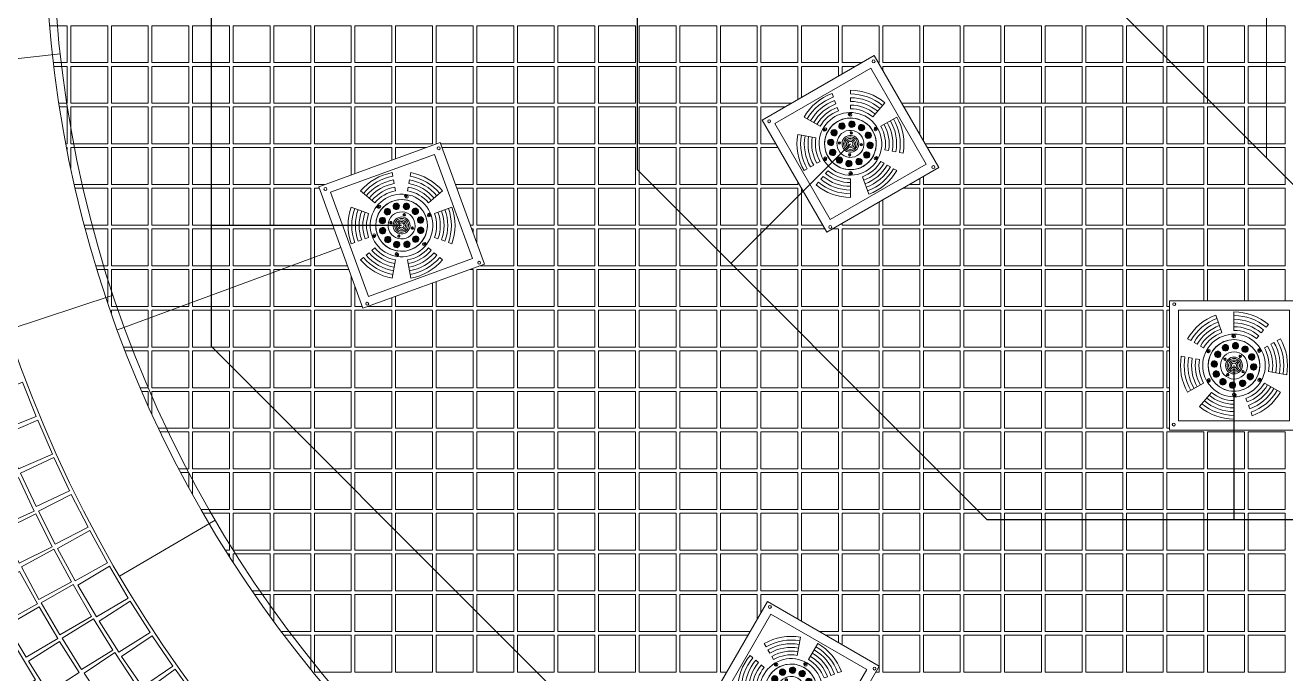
# Model space of a CAD drawing. Header units: millimetres. Extents: x -225363 to 347188, y -782467 to 813415.
# Drawn here: x 15672 to 19087, y 13664 to 15420 of the extents above; entities that cross this region are included whole.
import ezdxf

# ---------------------------------------------------------------- set-up
doc = ezdxf.new("R2010")
doc.units = ezdxf.units.MM
doc.set_wipeout_variables(frame=1)
doc.layers.add('0.04 Thu tràn', color=6, linetype='Continuous', lineweight=0)
doc.layers.add('Xref SCN', color=8, linetype='Continuous', lineweight=0)
doc.layers.add('0.06 Trả nước', color=3, linetype='Continuous')

# ---------------------------------------------------------------- blocks, each defined once
blk = doc.blocks.new('*U32')
at = {"layer": 'Xref SCN'}
blk.add_lwpolyline([(0, -150), (0, 150)], dxfattribs=at)
blk = doc.blocks.new('*U33')
at = {"layer": 'Xref SCN', "lineweight": -2}
for p, rotation in [((65524.4, 1802.5), 96), ((65670, 1117.4), 108), ((65954.8, 477.6), 120)]:
    blk.add_blockref('*U32', p, dxfattribs=dict(at, rotation=rotation))
blk = doc.blocks.new('A$C799b0ee6')
at = {"layer": 'Xref SCN', "ltscale": 3}
for points in [[(12.3, 2920), (60, 2920), (60, 2820), (22.6, 2820)], [(23.9, 2810), (60, 2810), (60, 2710), (37.7, 2710)], [(39.3, 2700), (60, 2700), (60, 2600), (56.8, 2600)], [(58.7, 2590), (60, 2590), (60, 2583.2)], [(70, 2534.3), (70, 2590), (170, 2590), (170, 2490), (79.8, 2490)], [(82.1, 2480), (170, 2480), (170, 2380), (106.8, 2380)], [(109.5, 2370), (170, 2370), (170, 2270), (138.1, 2270)], [(141.2, 2260), (170, 2260), (170, 2170.9)], [(180, 2141.9), (180, 2150), (280, 2150), (280, 2050), (213.8, 2050)], [(217.7, 2040), (280, 2040), (280, 1940), (258.5, 1940)], [(262.8, 1930), (280, 1930), (280, 1891)], [(290, 1868.9), (290, 1930), (390, 1930), (390, 1830), (308.1, 1830)], [(312.9, 1820), (390, 1820), (390, 1720), (362.8, 1720)], [(368.1, 1710), (390, 1710), (390, 1669)], [(400, 1650.8), (400, 1710), (500, 1710), (500, 1610), (423, 1610)], [(428.7, 1600), (500, 1600), (500, 1500), (488.9, 1500)], [(495.2, 1490), (500, 1490), (500, 1482.4)], [(510, 1466.8), (510, 1490), (610, 1490), (610, 1390), (561.1, 1390)], [(568, 1380), (610, 1380), (610, 1320.7)], [(620, 1307), (620, 1380), (720, 1380), (720, 1280), (640, 1280)], [(647.5, 1270), (720, 1270), (720, 1177.7)]]:
    blk.add_lwpolyline(points, dxfattribs=at)
for points in [[(70, 2920), (170, 2920), (170, 2820), (70, 2820)], [(180, 2920), (280, 2920), (280, 2820), (180, 2820)], [(290, 2920), (390, 2920), (390, 2820), (290, 2820)], [(400, 2920), (500, 2920), (500, 2820), (400, 2820)], [(510, 2920), (610, 2920), (610, 2820), (510, 2820)], [(620, 2920), (720, 2920), (720, 2820), (620, 2820)], [(730, 2920), (830, 2920), (830, 2820), (730, 2820)], [(840, 2920), (940, 2920), (940, 2820), (840, 2820)], [(950, 2920), (1050, 2920), (1050, 2820), (950, 2820)], [(1060, 2920), (1160, 2920), (1160, 2820), (1060, 2820)], [(1170, 2920), (1270, 2920), (1270, 2820), (1170, 2820)], [(1280, 2920), (1380, 2920), (1380, 2820), (1280, 2820)], [(1390, 2920), (1490, 2920), (1490, 2820), (1390, 2820)], [(1500, 2920), (1600, 2920), (1600, 2820), (1500, 2820)], [(1610, 2920), (1710, 2920), (1710, 2820), (1610, 2820)], [(1720, 2920), (1820, 2920), (1820, 2820), (1720, 2820)], [(1830, 2920), (1930, 2920), (1930, 2820), (1830, 2820)], [(1940, 2920), (2040, 2920), (2040, 2820), (1940, 2820)], [(2050, 2920), (2150, 2920), (2150, 2820), (2050, 2820)], [(2160, 2920), (2260, 2920), (2260, 2820), (2160, 2820)], [(2270, 2920), (2370, 2920), (2370, 2820), (2270, 2820)], [(2380, 2920), (2480, 2920), (2480, 2820), (2380, 2820)], [(2490, 2920), (2590, 2920), (2590, 2820), (2490, 2820)], [(2600, 2920), (2700, 2920), (2700, 2820), (2600, 2820)], [(2710, 2920), (2810, 2920), (2810, 2820), (2710, 2820)], [(2820, 2920), (2920, 2920), (2920, 2820), (2820, 2820)], [(2930, 2920), (3030, 2920), (3030, 2820), (2930, 2820)], [(3040, 2920), (3140, 2920), (3140, 2820), (3040, 2820)], [(3150, 2920), (3250, 2920), (3250, 2820), (3150, 2820)], [(3260, 2920), (3360, 2920), (3360, 2820), (3260, 2820)], [(70, 2810), (170, 2810), (170, 2710), (70, 2710)], [(180, 2810), (280, 2810), (280, 2710), (180, 2710)], [(290, 2810), (390, 2810), (390, 2710), (290, 2710)], [(400, 2810), (500, 2810), (500, 2710), (400, 2710)], [(510, 2810), (610, 2810), (610, 2710), (510, 2710)], [(620, 2810), (720, 2810), (720, 2710), (620, 2710)], [(730, 2810), (830, 2810), (830, 2710), (730, 2710)], [(840, 2810), (940, 2810), (940, 2710), (840, 2710)], [(950, 2810), (1050, 2810), (1050, 2710), (950, 2710)], [(1060, 2810), (1160, 2810), (1160, 2710), (1060, 2710)], [(1170, 2810), (1270, 2810), (1270, 2710), (1170, 2710)], [(1280, 2810), (1380, 2810), (1380, 2710), (1280, 2710)], [(1390, 2810), (1490, 2810), (1490, 2710), (1390, 2710)], [(1500, 2810), (1600, 2810), (1600, 2710), (1500, 2710)], [(1610, 2810), (1710, 2810), (1710, 2710), (1610, 2710)], [(1720, 2810), (1820, 2810), (1820, 2710), (1720, 2710)], [(1830, 2810), (1930, 2810), (1930, 2710), (1830, 2710)], [(1940, 2810), (2040, 2810), (2040, 2710), (1940, 2710)], [(2050, 2810), (2150, 2810), (2150, 2710), (2050, 2710)], [(2160, 2810), (2260, 2810), (2260, 2710), (2160, 2710)], [(2270, 2810), (2370, 2810), (2370, 2710), (2270, 2710)], [(2380, 2810), (2480, 2810), (2480, 2710), (2380, 2710)], [(2490, 2810), (2590, 2810), (2590, 2710), (2490, 2710)], [(2600, 2810), (2700, 2810), (2700, 2710), (2600, 2710)], [(2710, 2810), (2810, 2810), (2810, 2710), (2710, 2710)], [(2820, 2810), (2920, 2810), (2920, 2710), (2820, 2710)], [(2930, 2810), (3030, 2810), (3030, 2710), (2930, 2710)], [(3040, 2810), (3140, 2810), (3140, 2710), (3040, 2710)], [(3150, 2810), (3250, 2810), (3250, 2710), (3150, 2710)], [(3260, 2810), (3360, 2810), (3360, 2710), (3260, 2710)], [(70, 2700), (170, 2700), (170, 2600), (70, 2600)], [(180, 2700), (280, 2700), (280, 2600), (180, 2600)], [(290, 2700), (390, 2700), (390, 2600), (290, 2600)], [(400, 2700), (500, 2700), (500, 2600), (400, 2600)], [(510, 2700), (610, 2700), (610, 2600), (510, 2600)], [(620, 2700), (720, 2700), (720, 2600), (620, 2600)], [(730, 2700), (830, 2700), (830, 2600), (730, 2600)], [(840, 2700), (940, 2700), (940, 2600), (840, 2600)], [(950, 2700), (1050, 2700), (1050, 2600), (950, 2600)], [(1060, 2700), (1160, 2700), (1160, 2600), (1060, 2600)], [(1170, 2700), (1270, 2700), (1270, 2600), (1170, 2600)], [(1280, 2700), (1380, 2700), (1380, 2600), (1280, 2600)], [(1390, 2700), (1490, 2700), (1490, 2600), (1390, 2600)], [(1500, 2700), (1600, 2700), (1600, 2600), (1500, 2600)], [(1610, 2700), (1710, 2700), (1710, 2600), (1610, 2600)], [(1720, 2700), (1820, 2700), (1820, 2600), (1720, 2600)], [(1830, 2700), (1930, 2700), (1930, 2600), (1830, 2600)], [(1940, 2700), (2040, 2700), (2040, 2600), (1940, 2600)], [(2050, 2700), (2150, 2700), (2150, 2600), (2050, 2600)], [(2160, 2700), (2260, 2700), (2260, 2600), (2160, 2600)], [(2270, 2700), (2370, 2700), (2370, 2600), (2270, 2600)], [(2380, 2700), (2480, 2700), (2480, 2600), (2380, 2600)], [(2490, 2700), (2590, 2700), (2590, 2600), (2490, 2600)], [(2600, 2700), (2700, 2700), (2700, 2600), (2600, 2600)], [(2710, 2700), (2810, 2700), (2810, 2600), (2710, 2600)], [(2820, 2700), (2920, 2700), (2920, 2600), (2820, 2600)], [(2930, 2700), (3030, 2700), (3030, 2600), (2930, 2600)], [(3040, 2700), (3140, 2700), (3140, 2600), (3040, 2600)], [(3150, 2700), (3250, 2700), (3250, 2600), (3150, 2600)], [(3260, 2700), (3360, 2700), (3360, 2600), (3260, 2600)], [(180, 2590), (280, 2590), (280, 2490), (180, 2490)], [(290, 2590), (390, 2590), (390, 2490), (290, 2490)], [(400, 2590), (500, 2590), (500, 2490), (400, 2490)], [(510, 2590), (610, 2590), (610, 2490), (510, 2490)], [(620, 2590), (720, 2590), (720, 2490), (620, 2490)], [(730, 2590), (830, 2590), (830, 2490), (730, 2490)], [(840, 2590), (940, 2590), (940, 2490), (840, 2490)], [(950, 2590), (1050, 2590), (1050, 2490), (950, 2490)], [(1060, 2590), (1160, 2590), (1160, 2490), (1060, 2490)], [(1170, 2590), (1270, 2590), (1270, 2490), (1170, 2490)], [(1280, 2590), (1380, 2590), (1380, 2490), (1280, 2490)], [(1390, 2590), (1490, 2590), (1490, 2490), (1390, 2490)], [(1500, 2590), (1600, 2590), (1600, 2490), (1500, 2490)], [(1610, 2590), (1710, 2590), (1710, 2490), (1610, 2490)], [(1720, 2590), (1820, 2590), (1820, 2490), (1720, 2490)], [(1830, 2590), (1930, 2590), (1930, 2490), (1830, 2490)], [(1940, 2590), (2040, 2590), (2040, 2490), (1940, 2490)], [(2050, 2590), (2150, 2590), (2150, 2490), (2050, 2490)], [(2160, 2590), (2260, 2590), (2260, 2490), (2160, 2490)], [(2270, 2590), (2370, 2590), (2370, 2490), (2270, 2490)], [(2380, 2590), (2480, 2590), (2480, 2490), (2380, 2490)], [(2490, 2590), (2590, 2590), (2590, 2490), (2490, 2490)], [(2600, 2590), (2700, 2590), (2700, 2490), (2600, 2490)], [(2710, 2590), (2810, 2590), (2810, 2490), (2710, 2490)], [(2820, 2590), (2920, 2590), (2920, 2490), (2820, 2490)], [(2930, 2590), (3030, 2590), (3030, 2490), (2930, 2490)], [(3040, 2590), (3140, 2590), (3140, 2490), (3040, 2490)], [(3150, 2590), (3250, 2590), (3250, 2490), (3150, 2490)], [(3260, 2590), (3360, 2590), (3360, 2490), (3260, 2490)], [(180, 2480), (280, 2480), (280, 2380), (180, 2380)], [(290, 2480), (390, 2480), (390, 2380), (290, 2380)], [(400, 2480), (500, 2480), (500, 2380), (400, 2380)], [(510, 2480), (610, 2480), (610, 2380), (510, 2380)], [(620, 2480), (720, 2480), (720, 2380), (620, 2380)], [(730, 2480), (830, 2480), (830, 2380), (730, 2380)], [(840, 2480), (940, 2480), (940, 2380), (840, 2380)], [(950, 2480), (1050, 2480), (1050, 2380), (950, 2380)], [(1060, 2480), (1160, 2480), (1160, 2380), (1060, 2380)], [(1170, 2480), (1270, 2480), (1270, 2380), (1170, 2380)], [(1280, 2480), (1380, 2480), (1380, 2380), (1280, 2380)], [(1390, 2480), (1490, 2480), (1490, 2380), (1390, 2380)], [(1500, 2480), (1600, 2480), (1600, 2380), (1500, 2380)], [(1610, 2480), (1710, 2480), (1710, 2380), (1610, 2380)], [(1720, 2480), (1820, 2480), (1820, 2380), (1720, 2380)], [(1830, 2480), (1930, 2480), (1930, 2380), (1830, 2380)], [(1940, 2480), (2040, 2480), (2040, 2380), (1940, 2380)], [(2050, 2480), (2150, 2480), (2150, 2380), (2050, 2380)], [(2160, 2480), (2260, 2480), (2260, 2380), (2160, 2380)], [(2270, 2480), (2370, 2480), (2370, 2380), (2270, 2380)], [(2380, 2480), (2480, 2480), (2480, 2380), (2380, 2380)], [(2490, 2480), (2590, 2480), (2590, 2380), (2490, 2380)], [(2600, 2480), (2700, 2480), (2700, 2380), (2600, 2380)], [(2710, 2480), (2810, 2480), (2810, 2380), (2710, 2380)], [(2820, 2480), (2920, 2480), (2920, 2380), (2820, 2380)], [(2930, 2480), (3030, 2480), (3030, 2380), (2930, 2380)], [(3040, 2480), (3140, 2480), (3140, 2380), (3040, 2380)], [(3150, 2480), (3250, 2480), (3250, 2380), (3150, 2380)], [(3260, 2480), (3360, 2480), (3360, 2380), (3260, 2380)], [(180, 2370), (280, 2370), (280, 2270), (180, 2270)], [(290, 2370), (390, 2370), (390, 2270), (290, 2270)], [(400, 2370), (500, 2370), (500, 2270), (400, 2270)], [(510, 2370), (610, 2370), (610, 2270), (510, 2270)], [(620, 2370), (720, 2370), (720, 2270), (620, 2270)], [(730, 2370), (830, 2370), (830, 2270), (730, 2270)], [(840, 2370), (940, 2370), (940, 2270), (840, 2270)], [(950, 2370), (1050, 2370), (1050, 2270), (950, 2270)], [(1060, 2370), (1160, 2370), (1160, 2270), (1060, 2270)], [(1170, 2370), (1270, 2370), (1270, 2270), (1170, 2270)], [(1280, 2370), (1380, 2370), (1380, 2270), (1280, 2270)], [(1390, 2370), (1490, 2370), (1490, 2270), (1390, 2270)], [(1500, 2370), (1600, 2370), (1600, 2270), (1500, 2270)], [(1610, 2370), (1710, 2370), (1710, 2270), (1610, 2270)], [(1720, 2370), (1820, 2370), (1820, 2270), (1720, 2270)], [(1830, 2370), (1930, 2370), (1930, 2270), (1830, 2270)], [(1940, 2370), (2040, 2370), (2040, 2270), (1940, 2270)], [(2050, 2370), (2150, 2370), (2150, 2270), (2050, 2270)], [(2160, 2370), (2260, 2370), (2260, 2270), (2160, 2270)], [(2270, 2370), (2370, 2370), (2370, 2270), (2270, 2270)], [(2380, 2370), (2480, 2370), (2480, 2270), (2380, 2270)], [(2490, 2370), (2590, 2370), (2590, 2270), (2490, 2270)], [(2600, 2370), (2700, 2370), (2700, 2270), (2600, 2270)], [(2710, 2370), (2810, 2370), (2810, 2270), (2710, 2270)], [(2820, 2370), (2920, 2370), (2920, 2270), (2820, 2270)], [(2930, 2370), (3030, 2370), (3030, 2270), (2930, 2270)], [(3040, 2370), (3140, 2370), (3140, 2270), (3040, 2270)], [(3150, 2370), (3250, 2370), (3250, 2270), (3150, 2270)], [(3260, 2370), (3360, 2370), (3360, 2270), (3260, 2270)], [(180, 2260), (280, 2260), (280, 2160), (180, 2160)], [(290, 2260), (390, 2260), (390, 2160), (290, 2160)], [(400, 2260), (500, 2260), (500, 2160), (400, 2160)], [(510, 2260), (610, 2260), (610, 2160), (510, 2160)], [(620, 2260), (720, 2260), (720, 2160), (620, 2160)], [(730, 2260), (830, 2260), (830, 2160), (730, 2160)], [(840, 2260), (940, 2260), (940, 2160), (840, 2160)], [(950, 2260), (1050, 2260), (1050, 2160), (950, 2160)], [(1060, 2260), (1160, 2260), (1160, 2160), (1060, 2160)], [(1170, 2260), (1270, 2260), (1270, 2160), (1170, 2160)], [(1280, 2260), (1380, 2260), (1380, 2160), (1280, 2160)], [(1390, 2260), (1490, 2260), (1490, 2160), (1390, 2160)], [(1500, 2260), (1600, 2260), (1600, 2160), (1500, 2160)], [(1610, 2260), (1710, 2260), (1710, 2160), (1610, 2160)], [(1720, 2260), (1820, 2260), (1820, 2160), (1720, 2160)], [(1830, 2260), (1930, 2260), (1930, 2160), (1830, 2160)], [(1940, 2260), (2040, 2260), (2040, 2160), (1940, 2160)], [(2050, 2260), (2150, 2260), (2150, 2160), (2050, 2160)], [(2160, 2260), (2260, 2260), (2260, 2160), (2160, 2160)], [(2270, 2260), (2370, 2260), (2370, 2160), (2270, 2160)], [(2380, 2260), (2480, 2260), (2480, 2160), (2380, 2160)], [(2490, 2260), (2590, 2260), (2590, 2160), (2490, 2160)], [(2600, 2260), (2700, 2260), (2700, 2160), (2600, 2160)], [(2710, 2260), (2810, 2260), (2810, 2160), (2710, 2160)], [(2820, 2260), (2920, 2260), (2920, 2160), (2820, 2160)], [(2930, 2260), (3030, 2260), (3030, 2160), (2930, 2160)], [(3040, 2260), (3140, 2260), (3140, 2160), (3040, 2160)], [(3150, 2260), (3250, 2260), (3250, 2160), (3150, 2160)], [(3260, 2260), (3360, 2260), (3360, 2160), (3260, 2160)], [(290, 2150), (390, 2150), (390, 2050), (290, 2050)], [(400, 2150), (500, 2150), (500, 2050), (400, 2050)], [(510, 2150), (610, 2150), (610, 2050), (510, 2050)], [(620, 2150), (720, 2150), (720, 2050), (620, 2050)], [(730, 2150), (830, 2150), (830, 2050), (730, 2050)], [(840, 2150), (940, 2150), (940, 2050), (840, 2050)], [(950, 2150), (1050, 2150), (1050, 2050), (950, 2050)], [(1060, 2150), (1160, 2150), (1160, 2050), (1060, 2050)], [(1170, 2150), (1270, 2150), (1270, 2050), (1170, 2050)], [(1280, 2150), (1380, 2150), (1380, 2050), (1280, 2050)], [(1390, 2150), (1490, 2150), (1490, 2050), (1390, 2050)], [(1500, 2150), (1600, 2150), (1600, 2050), (1500, 2050)], [(1610, 2150), (1710, 2150), (1710, 2050), (1610, 2050)], [(1720, 2150), (1820, 2150), (1820, 2050), (1720, 2050)], [(1830, 2150), (1930, 2150), (1930, 2050), (1830, 2050)], [(1940, 2150), (2040, 2150), (2040, 2050), (1940, 2050)], [(2050, 2150), (2150, 2150), (2150, 2050), (2050, 2050)], [(2160, 2150), (2260, 2150), (2260, 2050), (2160, 2050)], [(2270, 2150), (2370, 2150), (2370, 2050), (2270, 2050)], [(2380, 2150), (2480, 2150), (2480, 2050), (2380, 2050)], [(2490, 2150), (2590, 2150), (2590, 2050), (2490, 2050)], [(2600, 2150), (2700, 2150), (2700, 2050), (2600, 2050)], [(2710, 2150), (2810, 2150), (2810, 2050), (2710, 2050)], [(2820, 2150), (2920, 2150), (2920, 2050), (2820, 2050)], [(2930, 2150), (3030, 2150), (3030, 2050), (2930, 2050)], [(3040, 2150), (3140, 2150), (3140, 2050), (3040, 2050)], [(3150, 2150), (3250, 2150), (3250, 2050), (3150, 2050)], [(3260, 2150), (3360, 2150), (3360, 2050), (3260, 2050)], [(290, 2040), (390, 2040), (390, 1940), (290, 1940)], [(400, 2040), (500, 2040), (500, 1940), (400, 1940)], [(510, 2040), (610, 2040), (610, 1940), (510, 1940)], [(620, 2040), (720, 2040), (720, 1940), (620, 1940)], [(730, 2040), (830, 2040), (830, 1940), (730, 1940)], [(840, 2040), (940, 2040), (940, 1940), (840, 1940)], [(950, 2040), (1050, 2040), (1050, 1940), (950, 1940)], [(1060, 2040), (1160, 2040), (1160, 1940), (1060, 1940)], [(1170, 2040), (1270, 2040), (1270, 1940), (1170, 1940)], [(1280, 2040), (1380, 2040), (1380, 1940), (1280, 1940)], [(1390, 2040), (1490, 2040), (1490, 1940), (1390, 1940)], [(1500, 2040), (1600, 2040), (1600, 1940), (1500, 1940)], [(1610, 2040), (1710, 2040), (1710, 1940), (1610, 1940)], [(1720, 2040), (1820, 2040), (1820, 1940), (1720, 1940)], [(1830, 2040), (1930, 2040), (1930, 1940), (1830, 1940)], [(1940, 2040), (2040, 2040), (2040, 1940), (1940, 1940)], [(2050, 2040), (2150, 2040), (2150, 1940), (2050, 1940)], [(2160, 2040), (2260, 2040), (2260, 1940), (2160, 1940)], [(2270, 2040), (2370, 2040), (2370, 1940), (2270, 1940)], [(2380, 2040), (2480, 2040), (2480, 1940), (2380, 1940)], [(2490, 2040), (2590, 2040), (2590, 1940), (2490, 1940)], [(2600, 2040), (2700, 2040), (2700, 1940), (2600, 1940)], [(2710, 2040), (2810, 2040), (2810, 1940), (2710, 1940)], [(2820, 2040), (2920, 2040), (2920, 1940), (2820, 1940)], [(2930, 2040), (3030, 2040), (3030, 1940), (2930, 1940)], [(3040, 2040), (3140, 2040), (3140, 1940), (3040, 1940)], [(3150, 2040), (3250, 2040), (3250, 1940), (3150, 1940)], [(3260, 2040), (3360, 2040), (3360, 1940), (3260, 1940)], [(400, 1930), (500, 1930), (500, 1830), (400, 1830)], [(510, 1930), (610, 1930), (610, 1830), (510, 1830)], [(620, 1930), (720, 1930), (720, 1830), (620, 1830)], [(730, 1930), (830, 1930), (830, 1830), (730, 1830)], [(840, 1930), (940, 1930), (940, 1830), (840, 1830)], [(950, 1930), (1050, 1930), (1050, 1830), (950, 1830)], [(1060, 1930), (1160, 1930), (1160, 1830), (1060, 1830)], [(1170, 1930), (1270, 1930), (1270, 1830), (1170, 1830)], [(1280, 1930), (1380, 1930), (1380, 1830), (1280, 1830)], [(1390, 1930), (1490, 1930), (1490, 1830), (1390, 1830)], [(1500, 1930), (1600, 1930), (1600, 1830), (1500, 1830)], [(1610, 1930), (1710, 1930), (1710, 1830), (1610, 1830)], [(1720, 1930), (1820, 1930), (1820, 1830), (1720, 1830)], [(1830, 1930), (1930, 1930), (1930, 1830), (1830, 1830)], [(1940, 1930), (2040, 1930), (2040, 1830), (1940, 1830)], [(2050, 1930), (2150, 1930), (2150, 1830), (2050, 1830)], [(2160, 1930), (2260, 1930), (2260, 1830), (2160, 1830)], [(2270, 1930), (2370, 1930), (2370, 1830), (2270, 1830)], [(2380, 1930), (2480, 1930), (2480, 1830), (2380, 1830)], [(2490, 1930), (2590, 1930), (2590, 1830), (2490, 1830)], [(2600, 1930), (2700, 1930), (2700, 1830), (2600, 1830)], [(2710, 1930), (2810, 1930), (2810, 1830), (2710, 1830)], [(2820, 1930), (2920, 1930), (2920, 1830), (2820, 1830)], [(2930, 1930), (3030, 1930), (3030, 1830), (2930, 1830)], [(3040, 1930), (3140, 1930), (3140, 1830), (3040, 1830)], [(3150, 1930), (3250, 1930), (3250, 1830), (3150, 1830)], [(3260, 1930), (3360, 1930), (3360, 1830), (3260, 1830)], [(400, 1820), (500, 1820), (500, 1720), (400, 1720)], [(510, 1820), (610, 1820), (610, 1720), (510, 1720)], [(620, 1820), (720, 1820), (720, 1720), (620, 1720)], [(730, 1820), (830, 1820), (830, 1720), (730, 1720)], [(840, 1820), (940, 1820), (940, 1720), (840, 1720)], [(950, 1820), (1050, 1820), (1050, 1720), (950, 1720)], [(1060, 1820), (1160, 1820), (1160, 1720), (1060, 1720)], [(1170, 1820), (1270, 1820), (1270, 1720), (1170, 1720)], [(1280, 1820), (1380, 1820), (1380, 1720), (1280, 1720)], [(1390, 1820), (1490, 1820), (1490, 1720), (1390, 1720)], [(1500, 1820), (1600, 1820), (1600, 1720), (1500, 1720)], [(1610, 1820), (1710, 1820), (1710, 1720), (1610, 1720)], [(1720, 1820), (1820, 1820), (1820, 1720), (1720, 1720)], [(1830, 1820), (1930, 1820), (1930, 1720), (1830, 1720)], [(1940, 1820), (2040, 1820), (2040, 1720), (1940, 1720)], [(2050, 1820), (2150, 1820), (2150, 1720), (2050, 1720)], [(2160, 1820), (2260, 1820), (2260, 1720), (2160, 1720)], [(2270, 1820), (2370, 1820), (2370, 1720), (2270, 1720)], [(2380, 1820), (2480, 1820), (2480, 1720), (2380, 1720)], [(2490, 1820), (2590, 1820), (2590, 1720), (2490, 1720)], [(2600, 1820), (2700, 1820), (2700, 1720), (2600, 1720)], [(2710, 1820), (2810, 1820), (2810, 1720), (2710, 1720)], [(2820, 1820), (2920, 1820), (2920, 1720), (2820, 1720)], [(2930, 1820), (3030, 1820), (3030, 1720), (2930, 1720)], [(3040, 1820), (3140, 1820), (3140, 1720), (3040, 1720)], [(3150, 1820), (3250, 1820), (3250, 1720), (3150, 1720)], [(3260, 1820), (3360, 1820), (3360, 1720), (3260, 1720)], [(510, 1710), (610, 1710), (610, 1610), (510, 1610)], [(620, 1710), (720, 1710), (720, 1610), (620, 1610)], [(730, 1710), (830, 1710), (830, 1610), (730, 1610)], [(840, 1710), (940, 1710), (940, 1610), (840, 1610)], [(950, 1710), (1050, 1710), (1050, 1610), (950, 1610)], [(1060, 1710), (1160, 1710), (1160, 1610), (1060, 1610)], [(1170, 1710), (1270, 1710), (1270, 1610), (1170, 1610)], [(1280, 1710), (1380, 1710), (1380, 1610), (1280, 1610)], [(1390, 1710), (1490, 1710), (1490, 1610), (1390, 1610)], [(1500, 1710), (1600, 1710), (1600, 1610), (1500, 1610)], [(1610, 1710), (1710, 1710), (1710, 1610), (1610, 1610)], [(1720, 1710), (1820, 1710), (1820, 1610), (1720, 1610)], [(1830, 1710), (1930, 1710), (1930, 1610), (1830, 1610)], [(1940, 1710), (2040, 1710), (2040, 1610), (1940, 1610)], [(2050, 1710), (2150, 1710), (2150, 1610), (2050, 1610)], [(2160, 1710), (2260, 1710), (2260, 1610), (2160, 1610)], [(2270, 1710), (2370, 1710), (2370, 1610), (2270, 1610)], [(2380, 1710), (2480, 1710), (2480, 1610), (2380, 1610)], [(2490, 1710), (2590, 1710), (2590, 1610), (2490, 1610)], [(2600, 1710), (2700, 1710), (2700, 1610), (2600, 1610)], [(2710, 1710), (2810, 1710), (2810, 1610), (2710, 1610)], [(2820, 1710), (2920, 1710), (2920, 1610), (2820, 1610)], [(2930, 1710), (3030, 1710), (3030, 1610), (2930, 1610)], [(3040, 1710), (3140, 1710), (3140, 1610), (3040, 1610)], [(3150, 1710), (3250, 1710), (3250, 1610), (3150, 1610)], [(3260, 1710), (3360, 1710), (3360, 1610), (3260, 1610)], [(510, 1600), (610, 1600), (610, 1500), (510, 1500)], [(620, 1600), (720, 1600), (720, 1500), (620, 1500)], [(730, 1600), (830, 1600), (830, 1500), (730, 1500)], [(840, 1600), (940, 1600), (940, 1500), (840, 1500)], [(950, 1600), (1050, 1600), (1050, 1500), (950, 1500)], [(1060, 1600), (1160, 1600), (1160, 1500), (1060, 1500)], [(1170, 1600), (1270, 1600), (1270, 1500), (1170, 1500)], [(1280, 1600), (1380, 1600), (1380, 1500), (1280, 1500)], [(1390, 1600), (1490, 1600), (1490, 1500), (1390, 1500)], [(1500, 1600), (1600, 1600), (1600, 1500), (1500, 1500)], [(1610, 1600), (1710, 1600), (1710, 1500), (1610, 1500)], [(1720, 1600), (1820, 1600), (1820, 1500), (1720, 1500)], [(1830, 1600), (1930, 1600), (1930, 1500), (1830, 1500)], [(1940, 1600), (2040, 1600), (2040, 1500), (1940, 1500)], [(2050, 1600), (2150, 1600), (2150, 1500), (2050, 1500)], [(2160, 1600), (2260, 1600), (2260, 1500), (2160, 1500)], [(2270, 1600), (2370, 1600), (2370, 1500), (2270, 1500)], [(2380, 1600), (2480, 1600), (2480, 1500), (2380, 1500)], [(2490, 1600), (2590, 1600), (2590, 1500), (2490, 1500)], [(2600, 1600), (2700, 1600), (2700, 1500), (2600, 1500)], [(2710, 1600), (2810, 1600), (2810, 1500), (2710, 1500)], [(2820, 1600), (2920, 1600), (2920, 1500), (2820, 1500)], [(2930, 1600), (3030, 1600), (3030, 1500), (2930, 1500)], [(3040, 1600), (3140, 1600), (3140, 1500), (3040, 1500)], [(3150, 1600), (3250, 1600), (3250, 1500), (3150, 1500)], [(3260, 1600), (3360, 1600), (3360, 1500), (3260, 1500)], [(620, 1490), (720, 1490), (720, 1390), (620, 1390)], [(730, 1490), (830, 1490), (830, 1390), (730, 1390)], [(840, 1490), (940, 1490), (940, 1390), (840, 1390)], [(950, 1490), (1050, 1490), (1050, 1390), (950, 1390)], [(1060, 1490), (1160, 1490), (1160, 1390), (1060, 1390)], [(1170, 1490), (1270, 1490), (1270, 1390), (1170, 1390)], [(1280, 1490), (1380, 1490), (1380, 1390), (1280, 1390)], [(1390, 1490), (1490, 1490), (1490, 1390), (1390, 1390)], [(1500, 1490), (1600, 1490), (1600, 1390), (1500, 1390)], [(1610, 1490), (1710, 1490), (1710, 1390), (1610, 1390)], [(1720, 1490), (1820, 1490), (1820, 1390), (1720, 1390)], [(1830, 1490), (1930, 1490), (1930, 1390), (1830, 1390)], [(1940, 1490), (2040, 1490), (2040, 1390), (1940, 1390)], [(2050, 1490), (2150, 1490), (2150, 1390), (2050, 1390)], [(2160, 1490), (2260, 1490), (2260, 1390), (2160, 1390)], [(2270, 1490), (2370, 1490), (2370, 1390), (2270, 1390)], [(2380, 1490), (2480, 1490), (2480, 1390), (2380, 1390)], [(2490, 1490), (2590, 1490), (2590, 1390), (2490, 1390)], [(2600, 1490), (2700, 1490), (2700, 1390), (2600, 1390)], [(2710, 1490), (2810, 1490), (2810, 1390), (2710, 1390)], [(2820, 1490), (2920, 1490), (2920, 1390), (2820, 1390)], [(2930, 1490), (3030, 1490), (3030, 1390), (2930, 1390)], [(3040, 1490), (3140, 1490), (3140, 1390), (3040, 1390)], [(3150, 1490), (3250, 1490), (3250, 1390), (3150, 1390)], [(3260, 1490), (3360, 1490), (3360, 1390), (3260, 1390)], [(730, 1380), (830, 1380), (830, 1280), (730, 1280)], [(840, 1380), (940, 1380), (940, 1280), (840, 1280)], [(950, 1380), (1050, 1380), (1050, 1280), (950, 1280)], [(1060, 1380), (1160, 1380), (1160, 1280), (1060, 1280)], [(1170, 1380), (1270, 1380), (1270, 1280), (1170, 1280)], [(1280, 1380), (1380, 1380), (1380, 1280), (1280, 1280)], [(1390, 1380), (1490, 1380), (1490, 1280), (1390, 1280)], [(1500, 1380), (1600, 1380), (1600, 1280), (1500, 1280)], [(1610, 1380), (1710, 1380), (1710, 1280), (1610, 1280)], [(1720, 1380), (1820, 1380), (1820, 1280), (1720, 1280)], [(1830, 1380), (1930, 1380), (1930, 1280), (1830, 1280)], [(1940, 1380), (2040, 1380), (2040, 1280), (1940, 1280)], [(2050, 1380), (2150, 1380), (2150, 1280), (2050, 1280)], [(2160, 1380), (2260, 1380), (2260, 1280), (2160, 1280)], [(2270, 1380), (2370, 1380), (2370, 1280), (2270, 1280)], [(2380, 1380), (2480, 1380), (2480, 1280), (2380, 1280)], [(2490, 1380), (2590, 1380), (2590, 1280), (2490, 1280)], [(2600, 1380), (2700, 1380), (2700, 1280), (2600, 1280)], [(2710, 1380), (2810, 1380), (2810, 1280), (2710, 1280)], [(2820, 1380), (2920, 1380), (2920, 1280), (2820, 1280)], [(2930, 1380), (3030, 1380), (3030, 1280), (2930, 1280)], [(3040, 1380), (3140, 1380), (3140, 1280), (3040, 1280)], [(3150, 1380), (3250, 1380), (3250, 1280), (3150, 1280)], [(3260, 1380), (3360, 1380), (3360, 1280), (3260, 1280)], [(730, 1270), (830, 1270), (830, 1170), (730, 1170)], [(840, 1270), (940, 1270), (940, 1170), (840, 1170)], [(950, 1270), (1050, 1270), (1050, 1170), (950, 1170)], [(1060, 1270), (1160, 1270), (1160, 1170), (1060, 1170)], [(1170, 1270), (1270, 1270), (1270, 1170), (1170, 1170)], [(1280, 1270), (1380, 1270), (1380, 1170), (1280, 1170)], [(1390, 1270), (1490, 1270), (1490, 1170), (1390, 1170)], [(1500, 1270), (1600, 1270), (1600, 1170), (1500, 1170)], [(1610, 1270), (1710, 1270), (1710, 1170), (1610, 1170)], [(1720, 1270), (1820, 1270), (1820, 1170), (1720, 1170)], [(1830, 1270), (1930, 1270), (1930, 1170), (1830, 1170)], [(1940, 1270), (2040, 1270), (2040, 1170), (1940, 1170)], [(2050, 1270), (2150, 1270), (2150, 1170), (2050, 1170)], [(2160, 1270), (2260, 1270), (2260, 1170), (2160, 1170)], [(2270, 1270), (2370, 1270), (2370, 1170), (2270, 1170)], [(2380, 1270), (2480, 1270), (2480, 1170), (2380, 1170)], [(2490, 1270), (2590, 1270), (2590, 1170), (2490, 1170)], [(2600, 1270), (2700, 1270), (2700, 1170), (2600, 1170)], [(2710, 1270), (2810, 1270), (2810, 1170), (2710, 1170)], [(2820, 1270), (2920, 1270), (2920, 1170), (2820, 1170)], [(2930, 1270), (3030, 1270), (3030, 1170), (2930, 1170)], [(3040, 1270), (3140, 1270), (3140, 1170), (3040, 1170)], [(3150, 1270), (3250, 1270), (3250, 1170), (3150, 1170)], [(3260, 1270), (3360, 1270), (3360, 1170), (3260, 1170)]]:
    blk.add_lwpolyline(points, close=True, dxfattribs=at)
at = {"layer": 'Xref SCN'}
blk.add_circle((3200, 3200), 3200, dxfattribs=at)
blk = doc.blocks.new('A$C1eec7c62')
blk.add_wipeout([(0, 350), (350, 350), (350, 0), (0, 0)]).dxf.layer = 'Xref SCN'
at = {"layer": 'Xref SCN'}
h = blk.add_hatch(color=256, dxfattribs=at)
edge = h.paths.add_edge_path()
edge.add_ellipse((130.9, 205.1), major_axis=(-6.6, 4.5), ratio=1, start_angle=0, end_angle=360)
h = blk.add_hatch(color=256, dxfattribs=at)
edge = h.paths.add_edge_path()
edge.add_ellipse((151.8, 223.1), major_axis=(-6.6, 4.5), ratio=1, start_angle=0, end_angle=360)
h = blk.add_hatch(color=256, dxfattribs=at)
edge = h.paths.add_edge_path()
edge.add_ellipse((179, 228.3), major_axis=(-6.6, 4.5), ratio=1, start_angle=0, end_angle=360)
h = blk.add_hatch(color=256, dxfattribs=at)
edge = h.paths.add_edge_path()
edge.add_ellipse((205.1, 219.1), major_axis=(-6.6, 4.5), ratio=1, start_angle=0, end_angle=360)
h = blk.add_hatch(color=256, dxfattribs=at)
edge = h.paths.add_edge_path()
edge.add_ellipse((223.1, 198.2), major_axis=(-6.6, 4.5), ratio=1, start_angle=0, end_angle=360)
h = blk.add_hatch(color=256, dxfattribs=at)
edge = h.paths.add_edge_path()
edge.add_ellipse((121.7, 179), major_axis=(-6.6, 4.5), ratio=1, start_angle=0, end_angle=360)
h = blk.add_hatch(color=256, dxfattribs=at)
edge = h.paths.add_edge_path()
edge.add_ellipse((228.3, 171), major_axis=(-6.6, 4.5), ratio=1, start_angle=0, end_angle=360)
h = blk.add_hatch(color=256, dxfattribs=at)
edge = h.paths.add_edge_path()
edge.add_ellipse((126.9, 151.8), major_axis=(-6.6, 4.5), ratio=1, start_angle=0, end_angle=360)
h = blk.add_hatch(color=256, dxfattribs=at)
edge = h.paths.add_edge_path()
edge.add_ellipse((144.9, 130.9), major_axis=(-6.6, 4.5), ratio=1, start_angle=0, end_angle=360)
h = blk.add_hatch(color=256, dxfattribs=at)
edge = h.paths.add_edge_path()
edge.add_ellipse((219.1, 144.9), major_axis=(-6.6, 4.5), ratio=1, start_angle=0, end_angle=360)
h = blk.add_hatch(color=256, dxfattribs=at)
edge = h.paths.add_edge_path()
edge.add_ellipse((171, 121.7), major_axis=(-6.6, 4.5), ratio=1, start_angle=0, end_angle=360)
h = blk.add_hatch(color=256, dxfattribs=at)
edge = h.paths.add_edge_path()
edge.add_ellipse((198.2, 126.9), major_axis=(-6.6, 4.5), ratio=1, start_angle=0, end_angle=360)
for p, q in [((0, 350), (350, 350)), ((350, 0), (350, 350)), ((355, 350), (355, 350)), ((355, 350), (355, 350)), ((236.1, 247.8), (268.2, 286.1)), ((92.7, 222.5), (49.4, 247.5)), ((170.7, 256.3), (170.5, 254.2)), ((170.5, 254.2), (172.3, 253)), ((172.6, 257.2), (170.7, 256.3)), ((172.3, 253), (174.2, 253.9)), ((174.3, 256), (172.6, 257.2)), ((174.2, 253.9), (174.3, 256)), ((257.3, 222.5), (300.6, 247.5)), ((102.6, 214), (102.4, 211.9)), ((102.4, 211.9), (104.2, 210.7)), ((104.5, 215), (102.6, 214)), ((104.2, 210.7), (106.1, 211.6)), ((106.2, 213.8), (104.5, 215)), ((106.1, 211.6), (106.2, 213.8)), ((241.4, 218.5), (241.2, 216.4)), ((241.2, 216.4), (242.9, 215.2)), ((243.3, 219.4), (241.4, 218.5)), ((242.9, 215.2), (244.9, 216.1)), ((245, 218.2), (243.3, 219.4)), ((244.9, 216.1), (245, 218.2)), ((81.4, 191.5), (32.2, 200.2)), ((149.5, 193.7), (148.3, 192)), ((148.3, 192), (149.2, 190)), ((149.2, 190), (151.3, 189.9)), ((151.6, 193.5), (149.5, 193.7)), ((151.3, 189.9), (152.5, 191.6)), ((152.5, 191.6), (151.6, 193.5)), ((190, 200.8), (189.9, 198.7)), ((189.9, 198.7), (191.6, 197.5)), ((191.9, 201.7), (190, 200.8)), ((191.6, 197.5), (193.5, 198.4)), ((193.7, 200.5), (191.9, 201.7)), ((193.5, 198.4), (193.7, 200.5)), ((156.5, 151.6), (156.3, 149.5)), ((156.3, 149.5), (158, 148.3)), ((158.4, 152.5), (156.5, 151.6)), ((158, 148.3), (160, 149.2)), ((160.1, 151.3), (158.4, 152.5)), ((160, 149.2), (160.1, 151.3)), ((198.7, 160.1), (197.5, 158.4)), ((197.5, 158.4), (198.4, 156.5)), ((198.4, 156.5), (200.5, 156.3)), ((200.8, 160), (198.7, 160.1)), ((200.5, 156.3), (201.7, 158.1)), ((201.7, 158.1), (200.8, 160)), ((243.9, 138.4), (243.8, 136.2)), ((245.8, 139.3), (243.9, 138.4)), ((247.6, 138.1), (245.8, 139.3)), ((247.4, 136), (247.6, 138.1)), ((105.1, 133.9), (105, 131.8)), ((105, 131.8), (106.7, 130.6)), ((107.1, 134.8), (105.1, 133.9)), ((106.7, 130.6), (108.6, 131.5)), ((108.8, 133.6), (107.1, 134.8)), ((108.6, 131.5), (108.8, 133.6)), ((243.8, 136.2), (245.5, 135)), ((245.5, 135), (247.4, 136)), ((175, 80), (175, 30)), ((175.8, 96.1), (175.7, 94)), ((175.7, 94), (177.4, 92.8)), ((177.7, 97), (175.8, 96.1)), ((177.4, 92.8), (179.3, 93.7)), ((179.5, 95.8), (177.7, 97)), ((179.3, 93.7), (179.5, 95.8)), ((207.5, 85.7), (224.6, 38.7)), ((0, 0), (350, 0))]:
    blk.add_line(p, q, dxfattribs=at)
for points in [[(0, 350), (350, 350), (350, 0), (0, 0), (0, 350)], [(125.4, 311.3), (128.8, 301.9)], [(175, 320), (175, 310)], [(132.2, 292.5), (135.7, 283.1)], [(139.1, 273.7), (142.5, 264.3)], [(175, 300), (175, 290)], [(175, 280), (175, 270)], [(278.4, 156.8), (268.6, 158.5)], [(298.1, 153.3), (288.3, 155)], [(317.8, 149.8), (307.9, 151.6)], [(49.4, 102.5), (58.1, 107.5)], [(66.7, 112.5), (75.4, 117.5)], [(84.1, 122.5), (92.7, 127.5)], [(265.9, 122.5), (257.3, 127.5)], [(283.3, 112.5), (274.6, 117.5)], [(300.6, 102.5), (291.9, 107.5)], [(81.8, 63.9), (88.2, 71.6)], [(94.6, 79.2), (101.1, 86.9)], [(107.5, 94.6), (113.9, 102.2)]]:
    blk.add_lwpolyline(points, dxfattribs=at)
at = {"layer": 'Xref SCN', "ltscale": 0.2}
blk.add_lwpolyline([(25, 325), (325, 325), (325, 25), (25, 25)], close=True, dxfattribs=at)
at = {"layer": 'Xref SCN'}
for centre, radius in [((7.4, 335.1), 4), ((338.1, 335.1), 4), ((175, 175), 70), ((175, 253.9), 4), ((106.6, 214.5), 4), ((243.4, 214.5), 4), ((106.6, 135.5), 4), ((243.4, 135.5), 4), ((175, 96.1), 4), ((8.1, 12), 4), ((337, 9), 4)]:
    blk.add_circle(centre, radius, dxfattribs=at)
for radius, start, end in [(145, 109.9999, 150.0001), (145, 50.0002, 90), (135, 50.0002, 90), (135, 109.9999, 150.0001), (125, 109.9999, 150.0001), (115, 109.9999, 150.0001), (105, 109.9999, 150.0001), (125, 50.0002, 90), (115, 50.0002, 90), (105, 50.0002, 90), (95, 109.9999, 150.0001), (95, 50.0002, 90), (135, 350.0001, 29.9999), (145, 350.0001, 29.9999), (95, 350.0001, 29.9999), (105, 350.0001, 29.9999), (115, 350.0001, 29.9999), (125, 350.0001, 29.9999), (145, 170.0001, 209.9999), (135, 170.0001, 209.9999), (125, 170.0001, 209.9999), (115, 170.0001, 209.9999), (105, 170.0001, 209.9999), (95, 170.0001, 209.9999), (95, 289.9999, 330.0001), (105, 289.9999, 330.0001), (115, 289.9999, 330.0001), (125, 289.9999, 330.0001), (135, 289.9999, 330.0001), (145, 289.9999, 330.0001), (135, 230.0002, 270), (125, 230.0002, 270), (115, 230.0002, 270), (105, 230.0002, 270), (95, 230.0002, 270), (145, 230.0002, 270)]:
    blk.add_arc((175, 175), radius, start, end, dxfattribs=at)
for centre, major_axis, start_param, end_param in [((175, 175), (-70.1, 47.8), 0.000003, 6.283188), ((175, 175), (-57.9, 39.5), 0.000003, 6.283188), ((172.4, 255.1), (-2.65, 1.81), -0.000044, 6.283141), ((104.3, 212.8), (-2.65, 1.81), -5.868028889799426e-05, 6.283126626890688), ((130.9, 205.1), (-7.13, 4.86), 0.000026, 6.283211), ((175, 175), (-30.3, 20.7), -0.000005, 6.28318), ((151.8, 223.1), (-7.13, 4.86), -1.475791678839933e-05, 6.283170549262798), ((179, 228.3), (-7.13, 4.86), -0.000014, 6.283171), ((205.1, 219.1), (-7.13, 4.86), 0.000026, 6.283211), ((223.1, 198.2), (-7.13, 4.86), -0.000019, 6.283166), ((243.1, 217.3), (-2.65, 1.81), 0.000045, 6.28323), ((121.7, 179), (-7.13, 4.86), -0.00001, 6.283175), ((150.4, 191.8), (-2.65, 1.81), -0.000044, 6.283141), ((175, 175), (-18.9, 12.9), -0.000003, 6.283182), ((175, 175), (-15.6, 10.6), 7.286986740018264e-06, 6.283192594166326), ((175, 175), (-12.3, 8.4), -0.000003, 6.283182), ((175, 175), (-8.92, 6.09), 1.922862289727156e-05, 6.283204535802484), ((175, 175), (-5.58, 3.81), 5.369205818617218e-06, 6.283190676385405), ((191.8, 199.6), (-2.65, 1.81), 0.000045, 6.28323), ((228.3, 171), (-7.13, 4.86), 0.000026, 6.283211), ((126.9, 151.8), (-7.13, 4.86), 0.000026, 6.283211), ((144.9, 130.9), (-7.13, 4.86), -0.000019, 6.283166), ((158.2, 150.4), (-2.65, 1.81), 0.000031, 6.283216), ((198.2, 126.9), (-7.13, 4.86), -1.380038722897936e-05, 6.283171506792357), ((199.6, 158.2), (-2.65, 1.81), 0.000045, 6.28323), ((219.1, 144.9), (-7.13, 4.86), -0.000014, 6.283171), ((245.7, 137.2), (-2.65, 1.81), -0.000044, 6.283141), ((106.9, 132.7), (-2.65, 1.81), -4.668868484158928e-05, 6.283138618494744), ((171, 121.7), (-7.13, 4.86), 0.000014, 6.283199), ((177.6, 94.9), (-2.65, 1.81), -0.000044, 6.283141)]:
    blk.add_ellipse(centre, major_axis=major_axis, ratio=1, start_param=start_param, end_param=end_param, dxfattribs=at)
at = {"layer": 'Xref SCN', "ltscale": 300}
for centre, start_param, end_param in [((130.9, 205.1), 0.108264, 6.391449), ((151.8, 223.1), -0.415302, 5.867883), ((179, 228.3), -0.938898, 5.344287), ((205.1, 219.1), -1.462493555558416, 4.82069175162117), ((223.1, 198.2), 4.297085, 10.58027), ((121.7, 179), 0.6318992119766498, 6.915084519156236), ((228.3, 171), 3.773489, 10.056674), ((126.9, 151.8), 1.155512, 7.438697), ((144.9, 130.9), 1.679084, 7.962269), ((219.1, 144.9), 3.249895256356988, 9.533080563536574), ((171, 121.7), 2.202694423981698, 8.485879731161283), ((198.2, 126.9), 2.726291, 9.009476)]:
    blk.add_ellipse(centre, major_axis=(-6.6, 4.5), ratio=1, start_param=start_param, end_param=end_param, dxfattribs=at)
blk = doc.blocks.new('*U72')
at = {"layer": 'Xref SCN', "ltscale": 3}
blk.add_blockref('A$C1eec7c62', (-177.5, -175), dxfattribs=at)
blk = doc.blocks.new('*U73')
at = {"layer": 'Xref SCN', "lineweight": -2}
for p, rotation in [((1255386.7, 378132.7), 80.00000000000001), ((1255670.1, 376515.6), 120)]:
    blk.add_blockref('*U72', p, dxfattribs=dict(at, rotation=rotation))
blk = doc.blocks.new('*U70')
at = {"layer": 'Xref SCN', "ltscale": 3}
blk.add_blockref('A$C1eec7c62', (-177.5, -175), dxfattribs=at)
blk = doc.blocks.new('*U71')
at = {"layer": 'Xref SCN', "lineweight": -2}
blk.add_blockref('*U70', (1257752.3, 378913.4), dxfattribs=at)
for p, rotation in [((1256711.9, 378315.6), 60.00000000000001), ((1258790.3, 378311.3), 299.9999999999999), ((1256709.4, 377115.6), 120), ((1258787.8, 377111.3), 239.9999999999999), ((1257747.3, 376513.4), 180)]:
    blk.add_blockref('*U70', p, dxfattribs=dict(at, rotation=rotation))
blk = doc.blocks.new('A$C2f154b3d')
at = {"layer": 'Xref SCN'}
for radius in [3500, 3200]:
    blk.add_circle((3500, 3500), radius, dxfattribs=at)
at = {"layer": 'Xref SCN', "rotation": 0.385556068999002}
blk.add_blockref('*U33', (-65340, 884.1), dxfattribs=at)
at = {"layer": 'Xref SCN', "ltscale": 3}
blk.add_blockref('A$C799b0ee6', (278.5, 299.9), dxfattribs=at)
at = {"layer": 'Xref SCN', "rotation": 30}
blk.add_blockref('*U73', (-896886.6, -952484.3), dxfattribs=at)
at = {"layer": 'Xref SCN'}
blk.add_blockref('*U71', (-1254249.8, -374213.4), dxfattribs=at)
blk = doc.blocks.new('*U68')
at = {"layer": 'Xref SCN'}
blk.add_lwpolyline([(0, -150), (0, 150)], dxfattribs=at)
blk = doc.blocks.new('*U69')
at = {"layer": 'Xref SCN', "lineweight": -2}
for p, rotation in [((65524.4, 1802.5), 96), ((65670, 1117.4), 108), ((65954.8, 477.6), 120)]:
    blk.add_blockref('*U68', p, dxfattribs=dict(at, rotation=rotation))
blk = doc.blocks.new('*U62')
at = {"layer": 'Xref SCN', "ltscale": 3}
blk.add_lwpolyline([(-50, 50), (50, 50), (50, -50), (-50, -50)], close=True, dxfattribs=at)
blk = doc.blocks.new('*U53')
at = {"layer": 'Xref SCN', "lineweight": -2}
for p, rotation in [((1119671.3, 396994.1), 111.6000000000001), ((1119714.1, 396890.8), 113.4), ((1119760.2, 396788.9), 115.2), ((1119809.4, 396688.4), 117.0000000000001), ((1119861.7, 396589.6), 118.8), ((1119917.1, 396492.5), 120.6), ((1119975.5, 396397.1), 122.4), ((1120036.9, 396303.6), 124.2), ((1120101.2, 396212.1), 126)]:
    blk.add_blockref('*U62', p, dxfattribs=dict(at, rotation=rotation))
blk = doc.blocks.new('*U54')
at = {"layer": 'Xref SCN', "ltscale": 3}
blk.add_lwpolyline([(-50, 50), (50, 50), (50, -50), (-50, -50)], close=True, dxfattribs=at)
blk = doc.blocks.new('*U55')
at = {"layer": 'Xref SCN', "lineweight": -2}
for p, rotation in [((1119664, 396734.7), 114.8571428571428), ((1119712.4, 396636.2), 116.5714285714285), ((1119763.8, 396539.1), 118.2857142857142), ((1119818, 396443.7), 120), ((1119875.1, 396349.9), 121.7142857142857), ((1119935, 396257.8), 123.4285714285714)]:
    blk.add_blockref('*U54', p, dxfattribs=dict(at, rotation=rotation))
blk = doc.blocks.new('*U56')
at = {"layer": 'Xref SCN', "ltscale": 3}
blk.add_lwpolyline([(-50, 50), (50, 50), (50, -50), (-50, -50)], close=True, dxfattribs=at)
blk = doc.blocks.new('*U57')
at = {"layer": 'Xref SCN', "lineweight": -2}
for p, rotation in [((1119671.6, 396478.8), 118.8837209302326), ((1119726.3, 396382.9), 120.5581395348838), ((1119783.9, 396288.6), 122.2325581395349)]:
    blk.add_blockref('*U56', p, dxfattribs=dict(at, rotation=rotation))
blk = doc.blocks.new('*U58')
at = {"layer": 'Xref SCN', "ltscale": 3}
blk.add_lwpolyline([(-50, 50), (50, 50), (50, -50), (-50, -50)], close=True, dxfattribs=at)
blk = doc.blocks.new('*U59')
at = {"layer": 'Xref SCN', "lineweight": -2, "rotation": 121.0909090909091}
blk.add_blockref('*U58', (1119665.6, 396270.2), dxfattribs=at)
blk = doc.blocks.new('A$C5a1e36a9')
at = {"layer": 'Xref SCN'}
blk.add_circle((5016.6, 5016.6), 5016.6, dxfattribs=at)
for name in ['*U59', '*U57', '*U55', '*U53']:
    blk.add_blockref(name, (-1117964.7, -393288), dxfattribs=at)
blk = doc.blocks.new('A$C997e597b')
at = {"layer": 'Xref SCN'}
blk.add_circle((15258.6, 9923.8), 5016.6, dxfattribs=at)
blk = doc.blocks.new('Xref SCN')
at = {"layer": 'Xref SCN', "ltscale": 3}
blk.add_blockref('A$C2f154b3d', (-3500, -3500), dxfattribs=at)
h = blk.add_hatch(dxfattribs=at)
h.set_pattern_fill('CROSS', color=256, scale=30, angle=197)
h.set_pattern_definition([(197, (-1424125.8, -442865.07), (-126.479246, -237.872866), [95.25, -285.75]), (287, (-1424185.26, -442833.45), (237.872866, -126.479246), [95.25, -285.75])])
edge = h.paths.add_edge_path()
edge.add_line((10158.3, 16567.3), (1851.3, 14451.4))
edge.add_arc((2136.7, 13337.4), 1150, 104.3699, 180.3856)
edge.add_line((986.8, 13329.7), (1035.4, 6105.3))
edge.add_arc((2185.4, 6113.1), 1150, 180.3856, 250.1333)
edge.add_arc((-23.6, -0.1), 5350, 54.441, 70.1333, ccw=False)
edge.add_arc((3168.4, 4685.8), 343.2, 256.3943, 333.3422)
edge.add_arc((7788.2, 2340.3), 4837.9, 44.3307, 153.0645, ccw=False)
edge.add_arc((13743.2, 8157.8), 3487.1, 224.3307, 435.8788)
edge.add_arc((16212.7, 17236.7), 5922.7, 187.71586, 254.13812, ccw=False)
edge.add_arc((10541.9, 16468.3), 200, 187.6327, 187.7159, ccw=False)
edge.add_arc((10195, 16421.9), 150, 7.6327, 104.1621)
edge = h.paths.add_edge_path()
edge.add_arc((-13757.9, 9268.2), 1150, 104.3599, 180.4403)
edge.add_line((-14907.8, 9259.4), (-14907.8, 2149))
edge.add_arc((-13757.9, 2157.9), 1150, 180.4403, 270.3856)
edge.add_line((-13750.1, 1007.9), (-6129, 1058.9))
edge.add_arc((-6136.7, 2208.8), 1150, 270.3859, 340.1337)
edge.add_arc((-23.6, -0.1), 5350, 110.6378, 160.1333, ccw=False)
edge.add_arc((-2314.5, 6082.8), 1150, 290.6378, 360.3856)
edge.add_line((-1164.6, 6090.5), (-1205.6, 12195.1))
edge.add_arc((-2355.6, 12187.3), 1150, 0.3856, 104.3599)
edge.add_line((-2640.8, 13301.4), (-14043.1, 10382.3))
edge = h.paths.add_edge_path()
edge.add_line((-13750.1, -8364.8), (-2217.8, -8288))
edge.add_arc((-2225.6, -7138), 1150, 270.3861, 360.3861)
edge.add_line((-1075.6, -7130.3), (-1082.5, -6105.5))
edge.add_arc((-2232.5, -6113.2), 1150, 0.3856, 70.1333)
edge.add_arc((-23.6, -0.1), 5350, 200.6378, 250.1333, ccw=False)
edge.add_arc((-6106.4, -2291.1), 1150, 20.6378, 90.3856)
edge.add_line((-6114.2, -1141.1), (-13765.6, -1192.1))
edge.add_arc((-13757.8, -2342), 1150, 90.3861, 180.441)
edge.add_line((-14907.8, -2350.9), (-14907.8, -7223.7))
edge.add_arc((-13757.9, -7214.9), 1150, 180.4404, 270.3856)
edge.add_arc((-13747.8, -8714.8), 350, 90.3818, 90.3856, ccw=False)
at = {"layer": 'Xref SCN'}
for points in [[(-13747.8, -8714.8), (-2215.5, -8638, 0.414214), (-725.6, -7127.9), (-732.5, -6103.1, 0.314089), (-1722.7, -4702.5, -0.219386), (-4702.7, -1762.4, 0.314089), (-6116.5, -791.1), (-13767.9, -842.1, 0.414214), (-15257.8, -2352.1), (-15257.8, -7224.9, 0.414214)], [(-13748.8, -8564.8), (-2216.5, -8488, 0.414214), (-875.6, -7128.9), (-882.5, -6104.2, 0.314089), (-1773.7, -4843.6, -0.219386), (-4843.1, -1815.2, 0.314089), (-6115.5, -941.1), (-13766.9, -992.1, 0.41432), (-15107.8, -2351.6), (-15107.8, -7224.4, 0.414107), (-13748.8, -8564.8, -0.000016)], [(-13750.1, -8364.8), (-2217.8, -8288, 0.414214), (-1075.6, -7130.3), (-1082.5, -6105.5, 0.314089), (-1841.7, -5031.7, -0.219386), (-5030.2, -1885.7, 0.314089), (-6114.2, -1141.1), (-13765.6, -1192.1, 0.414494), (-14907.8, -2350.9), (-14907.8, -7223.7, 0.413933), (-13750.1, -8364.8, -0.000016)]]:
    blk.add_lwpolyline(points, format="xyb", close=True, dxfattribs=at)
for radius in [5016.6, 3500, 3200]:
    blk.add_circle((0, 0), radius, dxfattribs=at)
at = {"layer": 'Xref SCN', "ltscale": 3}
for name, p in [('A$C997e597b', (-15258.6, -9923.8)), ('A$C5a1e36a9', (-5016.6, -5016.6))]:
    blk.add_blockref(name, p, dxfattribs=at)
at = {"layer": 'Xref SCN', "rotation": 0.385556068999002}
blk.add_blockref('*U69', (-68840, -2615.9), dxfattribs=at)

msp = doc.modelspace()

# ---------------------------------------------------------------- block references
msp.add_blockref('Xref SCN', (18946.5, 15699))

# ---------------------------------------------------------------- next in the draw order: linework, layer by layer
at = {"layer": '0.04 Thu tràn'}
for points in [[(19035, 15060.9), (17995, 16100.9)], [(19035, 15524), (19035, 15060.9), (20917.7, 13178.2)], [(18045.9, 15208.9), (18886.9, 15208.9)], [(16526.8, 14818.3), (15921.1, 14595.9)]]:
    msp.add_lwpolyline(points, dxfattribs=at)
at = {"layer": '0.06 Trả nước'}
for points in [[(17798.5, 18470.6), (16174.9, 16847), (16174.9, 14550.9), (17798.5, 12927.3), (20094.6, 12927.3), (21718.2, 14550.9), (21718.2, 16847), (20094.6, 18470.6)], [(18276.8, 17315.8), (17329.7, 16368.7), (17329.7, 15029.3), (18276.8, 14082.2), (19616.2, 14082.2), (20563.3, 15029.3), (20563.3, 16368.7), (19616.2, 17315.8)]]:
    msp.add_lwpolyline(points, close=True, dxfattribs=at)
for points in [[(17907.3, 15099), (17583.7, 14775.4)], [(16691.3, 14878.1), (16174.9, 14878.1)], [(18946.5, 14499), (18946.5, 14082.2)]]:
    msp.add_lwpolyline(points, dxfattribs=at)

doc.saveas('drawing.dxf')
